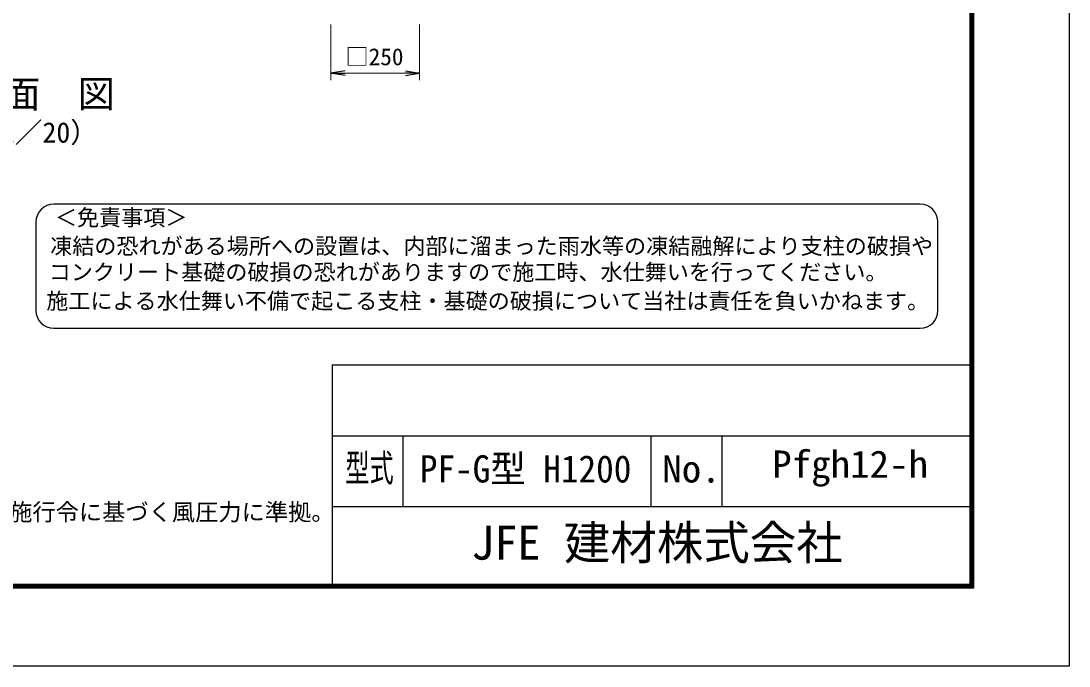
# Model space of a CAD drawing. Units: millimetres, scale not verified. Extents: x -4200 to 4200, y -2970 to 2970.
# Drawn here: x 1242 to 4200, y -2970 to -1148 of the extents above; entities that cross this region are included whole.
import ezdxf
from ezdxf.enums import TextEntityAlignment as Align

# ---------------------------------------------------------------- set-up
doc = ezdxf.new("R2010")
doc.units = ezdxf.units.MM
doc.header["$LTSCALE"] = 10
for name, color, linetype, lineweight in [('0-8_D-STR-DIM', 7, 'Continuous', 13), ('0-B_D-TTL-TXT', 7, 'Continuous', 25), ('0-C_D-TTL', 7, 'Continuous', 25)]:
    doc.layers.add(name, color=color, linetype=linetype, lineweight=lineweight)
doc.layers.add('0-9_0', color=7, linetype='Continuous')
doc.styles.add('ＭＳ ゴシック', font='')
doc.styles.get('ＭＳ ゴシック').set_extended_font_data('MS Gothic')

# ---------------------------------------------------------------- blocks, each defined once
blk = doc.blocks.new('_Open')
at = {"layer": '0-9_0'}
blk.add_line((-10, 1.667), (0, 0), dxfattribs=at)
blk.add_lwpolyline([(-10, -1.667), (0, 0), (-10, 0)], dxfattribs=at)

msp = doc.modelspace()

# ---------------------------------------------------------------- linework, layer by layer
at = {"layer": '0-8_D-STR-DIM'}
for p, q in [((2117.31, -1158.41), (2117.31, -1315.72)), ((2367.31, -1158.41), (2367.31, -1315.72)), ((2157.31, -1295.72), (2327.31, -1295.72))]:
    msp.add_line(p, q, dxfattribs=at)
at = {"layer": '0-B_D-TTL-TXT', "color": 2}
for p, q in [((3780.21, -1665.89), (1334.66, -1665.89)), ((1284.66, -1715.89), (1284.66, -1965.89)), ((3830.21, -1965.89), (3830.21, -1715.89)), ((1334.66, -2015.89), (3780.21, -2015.89))]:
    msp.add_line(p, q, dxfattribs=at)
for centre, start, end in [((1334.66, -1715.89), 90, 180), ((3780.21, -1715.89), 0, 90), ((1334.66, -1965.89), 180, 270), ((3780.21, -1965.89), 270, 0)]:
    msp.add_arc(centre, 50, start, end, dxfattribs=at)
at = {"layer": '0-C_D-TTL'}
for p, q in [((2120.32, -2119.77), (2120.32, -2739.77)), ((2120.32, -2119.77), (3920.32, -2119.77)), ((2120.32, -2319.77), (3920.32, -2319.77)), ((2320.32, -2319.77), (2320.32, -2519.77)), ((3020.32, -2319.77), (3020.32, -2519.77)), ((3220.32, -2319.77), (3220.32, -2519.77)), ((2120.32, -2519.77), (3920.32, -2519.77))]:
    msp.add_line(p, q, dxfattribs=at)
at = {"layer": '0-C_D-TTL', "color": 2}
msp.add_lwpolyline([(-4199.68, 2970.23), (4200.32, 2970.23), (4200.32, -2969.77), (-4199.68, -2969.77)], close=True, dxfattribs=at)
at = {"layer": '0-C_D-TTL'}
for points in [[(-3929.68, 2750.23), (3930.32, 2750.23), (3930.32, -2749.77), (-3929.68, -2749.77)], [(-3927.18, 2747.73), (3927.82, 2747.73), (3927.82, -2747.27), (-3927.18, -2747.27)], [(-3924.68, 2745.23), (3925.32, 2745.23), (3925.32, -2744.77), (-3924.68, -2744.77)], [(-3922.18, 2742.73), (3922.82, 2742.73), (3922.82, -2742.27), (-3922.18, -2742.27)], [(-3919.68, 2740.23), (3920.32, 2740.23), (3920.32, -2739.77), (-3919.68, -2739.77)]]:
    msp.add_lwpolyline(points, close=True, dxfattribs=at)

# ---------------------------------------------------------------- block references
at = {"layer": '0-8_D-STR-DIM', "xscale": 4, "yscale": 4, "rotation": 180}
msp.add_blockref('_Open', (2117.31, -1295.72), dxfattribs=at)
at = {"layer": '0-8_D-STR-DIM', "xscale": 4, "yscale": 4}
msp.add_blockref('_Open', (2367.31, -1295.72), dxfattribs=at)

# ---------------------------------------------------------------- texts
at = {"layer": '0-8_D-STR-DIM', "style": 'ＭＳ ゴシック'}
msp.add_text('□250', height=48.09, dxfattribs=at).set_placement((2158.16, -1287.97), align=Align.BOTTOM_LEFT)
at = {"layer": '0-B_D-TTL-TXT', "style": 'ＭＳ ゴシック'}
for s, height, p in [('正\u3000面\u3000図', 76.98, (982.41, -1416.08)), ('（S=1／20）', 57.7, (1027.9, -1509.28)), ('＜免責事項＞ \u3000\u3000', 45.67, (1338.36, -1740.07)), ('凍結の恐れがある場所への設置は、内部に溜まった雨水等の凍結融解により支柱の破損や', 45.67, (1324.84, -1820.57)), ('コンクリート基礎の破損の恐れがありますので施工時、水仕舞いを行ってください。', 45.67, (1320.73, -1893.99)), ('施工による水仕舞い不備で起こる支柱・基礎の破損について当社は責任を負いかねます。 ', 45.67, (1313.74, -1975.48)), ('（設計条件）風荷重：昭和57年改正 建築基準法・同施行令に基づく風圧力に準拠。', 48.09, (-332.13, -2573.38)), ('JFE 建材株式会社', 96.19, (2512.7, -2698.28))]:
    msp.add_text(s, height=height, dxfattribs=at).set_placement(p, align=Align.BOTTOM_LEFT)
for s, width, p in [('型式', 0.65, (2157.79, -2471.91)), ('PF-G型 H1200', 0.95, (2367.92, -2474.58)), ('Pfgh12-h', 1.05, (3362.32, -2461.24)), ('No.', 1.05, (3052.32, -2474.58))]:
    msp.add_text(s, height=76.98, dxfattribs=dict(at, width=width)).set_placement(p, align=Align.BOTTOM_LEFT)

doc.saveas('drawing.dxf')
